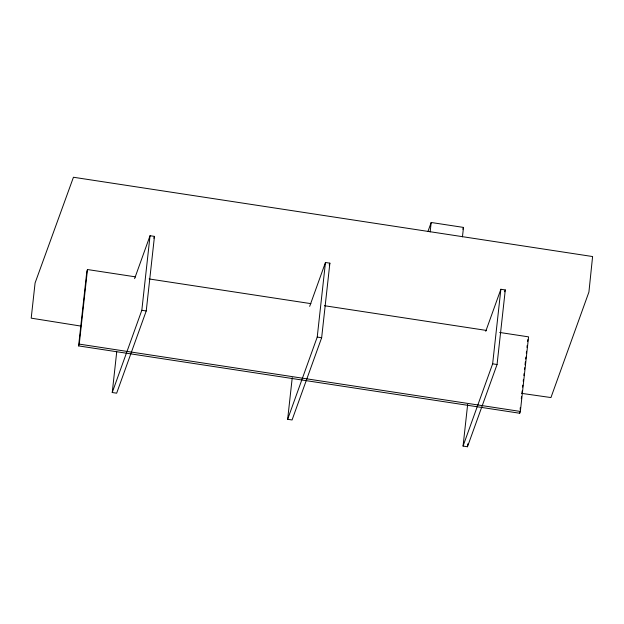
<?xml version="1.0" encoding="UTF-8"?>
<svg xmlns="http://www.w3.org/2000/svg" width="624" height="624" viewBox="0 0 624 624"><rect width="100%" height="100%" fill="white"/><g stroke="black" fill="none" stroke-linecap="round" stroke-linejoin="round"><path stroke-width="0.94" d="M499.684 332.459L528.575 336.866L520.346 411.442L519.698 413.244L78.601 345.907L86.837 271.339L87.485 269.537L135.634 276.884M78.601 345.907L79.248 344.113L87.485 269.537M134.605 278.655L150.049 235.716L154.471 236.387L146.234 310.963L116.657 393.19L112.242 392.519L116.727 351.842M112.242 392.519L141.82 310.292L150.049 235.716M309.683 306.345L325.463 262.493L329.878 263.164L321.649 337.74L292.071 419.968L287.648 419.297L292.25 377.653M287.648 419.297L317.226 337.069L325.463 262.493M430.147 231.933L431.192 222.487L463.492 227.417L462.446 236.863M485.753 331.297L500.869 289.271L505.292 289.942L497.055 364.517L467.477 446.745L463.063 446.074L467.657 404.43M467.477 446.745L467.797 443.843M463.063 446.074L492.64 363.839L500.869 289.271M519.698 413.244L519.909 411.31M520.127 409.367L520.338 407.433M521.297 398.713L521.516 396.778M521.945 392.902L522.155 390.967M522.584 387.091L522.795 385.156M523.224 381.28L523.442 379.345M523.864 375.469L524.082 373.534M524.511 369.658L524.722 367.723M525.041 364.822L525.361 361.912M525.681 359.011L525.899 357.068M526.328 353.2L526.539 351.257M526.968 347.389L527.179 345.446M527.608 341.578L527.826 339.635M153.808 238.22L154.471 236.387M329.222 264.997L329.878 263.164M427.986 231.403L431.192 222.487M462.844 229.203L463.492 227.417M504.629 291.767L505.292 289.942M149.12 278.944L310.916 303.646M324.402 305.705L486.205 330.4M141.82 310.292L146.234 310.963M317.226 337.069L321.649 337.74M492.64 363.839L497.055 364.517M80.73 326.063L31.2 318.154L35.084 282.968L73.445 177.255L592.597 256.542L588.916 292.048L550.945 397.558L521.555 393.354M79.248 344.113L520.346 411.442"/></g></svg>
